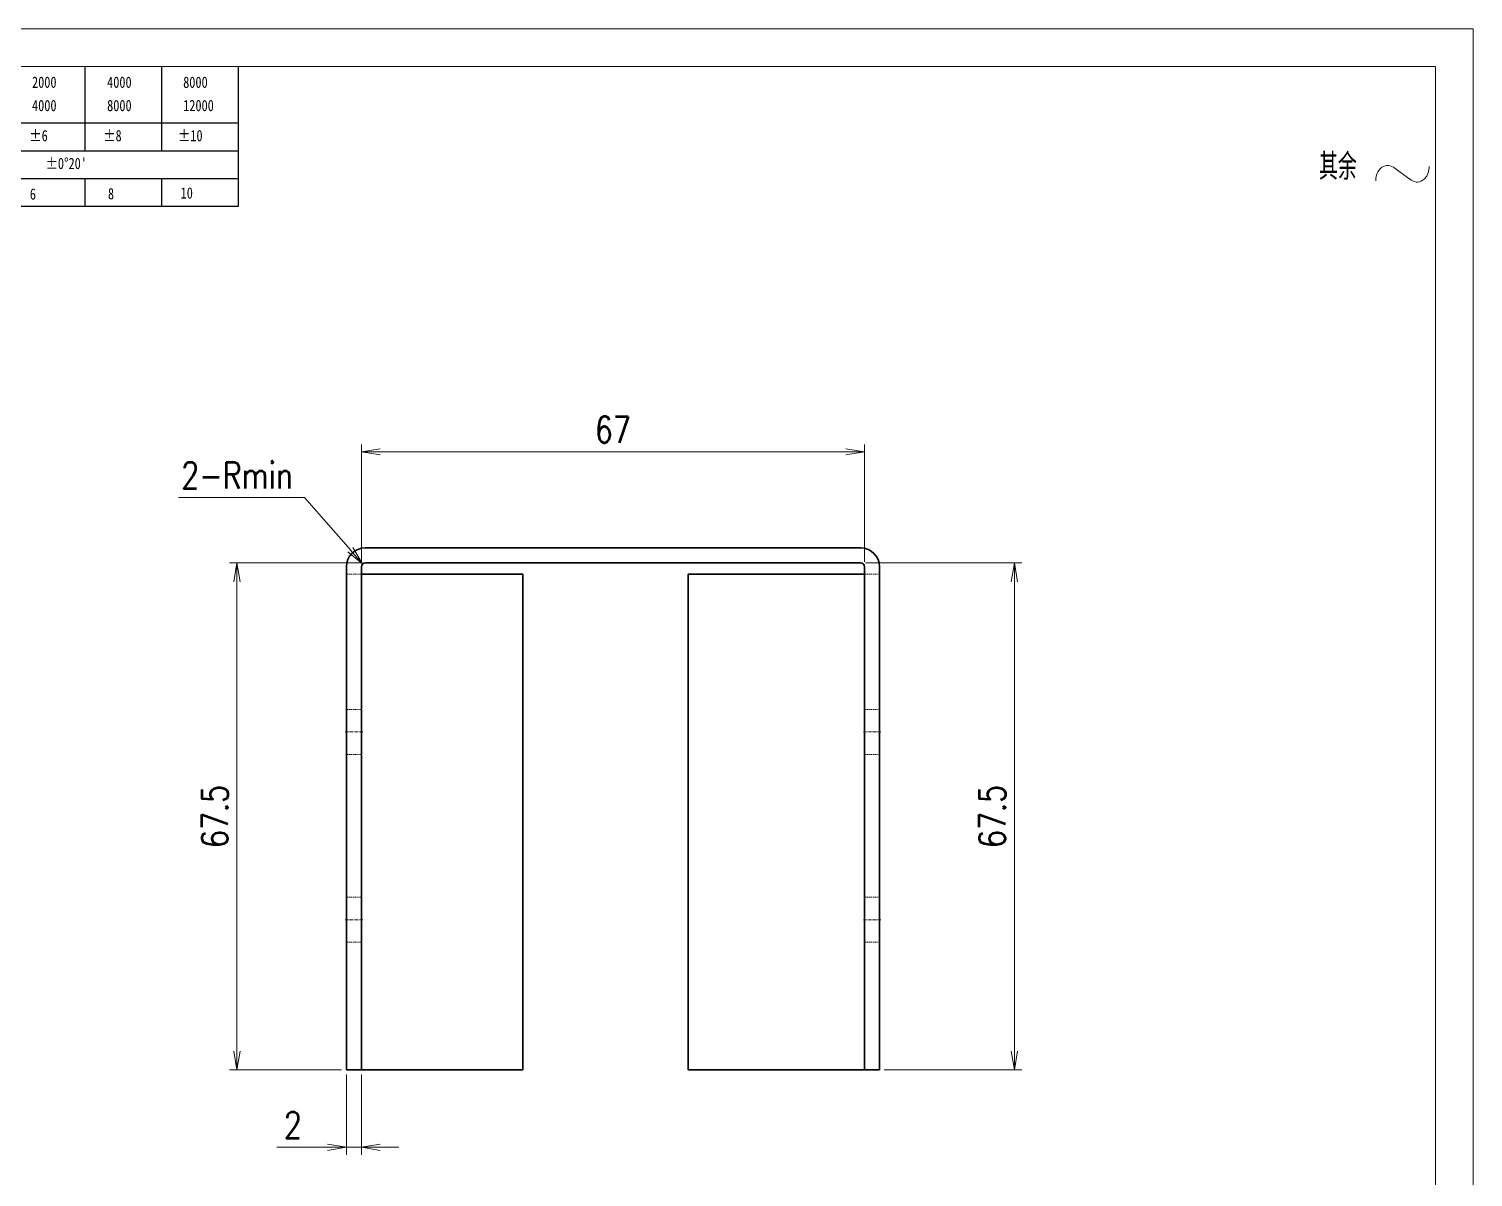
# Model space of a CAD drawing. Header units: inches. Extents: x 269 to 10986, y 1043 to 4337.
# Drawn here: x 4094.5 to 4286.8, y 1311 to 1463.8 of the extents above; entities that cross this region are included whole.
import ezdxf

# ---------------------------------------------------------------- set-up
doc = ezdxf.new("R2010")
doc.units = ezdxf.units.IN
doc.header["$MEASUREMENT"] = 0
for name, pattern in [('AM_ISO02W050x2', [3.75, 3, -0.75]), ('AM_ISO08W050x2', [9, 6, -0.75, 1.5, -0.75]), ('DOT2', [0.125, 0, -0.125])]:
    doc.linetypes.add(name, pattern=pattern)
doc.layers.add('DIM', color=3, linetype='Continuous')
doc.layers.add('图\\M+19E79\\M+195B6\\M+18E9A', color=7, linetype='Continuous')
for name, color, linetype, lineweight in [('中心线', 2, 'AM_ISO08W050x2', 18), ('图框', 7, 'Continuous', 18), ('标注线', 3, 'Continuous', 18), ('粗实线', 7, 'Continuous', 35), ('虚线', 1, 'AM_ISO02W050x2', 18)]:
    doc.layers.add(name, color=color, linetype=linetype, lineweight=lineweight)
doc.layers.add('打印', color=7, linetype='Continuous', lineweight=15, plot=False)
doc.layers.add('打印-禁用', color=7, linetype='Continuous', lineweight=15, plot=False)
doc.styles.add('DIM', font='romans.shx', dxfattribs={"width": 0.8, "bigfont": 'bigfont.shx'})
doc.styles.add('国标', font='simfang.ttf', dxfattribs={"width": 0.8})
doc.styles.add('机械长仿宋', font='gbenor.shx', dxfattribs={"height": 1, "bigfont": 'gbcbig.shx'})
doc.dimstyles.new('XR 1-1$0', dxfattribs={"dimtxt": 3.5, "dimasz": 2.5, "dimexe": 1, "dimexo": 0.625, "dimgap": 1.2, "dimtad": 1, "dimzin": 9, "dimdsep": 46, "dimtxsty": 'DIM', "dimblk": 'OPEN', "dimcen": 0, "dimclrd": 8, "dimclre": 8, "dimclrt": 2, "dimazin": 2, "dimtfac": 0.5, "dimtmove": 0, "dimatfit": 3, "dimldrblk": 'OPEN', "dimfxl": 0, "dimtolj": 2, "dimlwd": 18, "dimlwe": 18, "dimarcsym": 0})
doc.dimstyles.new('XR 1-1$4', dxfattribs={"dimtxt": 3.5, "dimasz": 2.5, "dimexe": 1, "dimexo": 0.625, "dimgap": 1.2, "dimtad": 1, "dimtoh": 1, "dimdsep": 46, "dimtxsty": 'DIM', "dimblk": 'OPEN', "dimcen": 0, "dimclrd": 8, "dimclre": 8, "dimclrt": 2, "dimazin": 2, "dimtfac": 0.5, "dimtofl": 0, "dimtmove": 0, "dimatfit": 3, "dimldrblk": 'OPEN', "dimfxl": 0, "dimtolj": 2, "dimlwd": 18, "dimlwe": 18, "dimarcsym": 0})

# ---------------------------------------------------------------- blocks, each defined once
blk = doc.blocks.new('GZDEH零件A3图框V01版')
at = {"layer": '图\\M+19E79\\M+195B6\\M+18E9A', "color": 9}
for p, q in [((3092.64, -1561.98), (3092.64, -1554.46)), ((3102.86, -1561.98), (3102.86, -1554.46)), ((3113.09, -1573.08), (3113.09, -1554.46)), ((2996.09, -1561.98), (3113.09, -1561.98)), ((3092.64, -1565.68), (3092.64, -1561.98)), ((3102.86, -1565.68), (3102.86, -1561.98)), ((2996.09, -1565.68), (3113.09, -1565.68)), ((2996.09, -1569.38), (3113.09, -1569.38)), ((3092.64, -1573.08), (3092.64, -1569.38)), ((3102.86, -1573.08), (3102.86, -1569.38)), ((2990.09, -1573.08), (3113.09, -1573.08))]:
    blk.add_line(p, q, dxfattribs=at)
at = {"layer": '图框', "linetype": 'Continuous'}
for p, q in [((3272.49, -1554.46), (2882.49, -1554.46)), ((3272.49, -1832.96), (3272.49, -1554.46))]:
    blk.add_line(p, q, dxfattribs=at)
at = {"layer": '打印-禁用', "linetype": 'Continuous'}
for p, q in [((3277.49, -1549.46), (2857.49, -1549.46)), ((3277.49, -1846.46), (3277.49, -1549.46))]:
    blk.add_line(p, q, dxfattribs=at)
at = {"layer": '图\\M+19E79\\M+195B6\\M+18E9A', "color": 9, "style": '国标', "width": 0.8}
for s, p in [('2000', (3085.57, -1557.31)), ('4000', (3095.57, -1557.31)), ('8000', (3105.7, -1557.31)), ('4000', (3085.57, -1560.41)), ('8000', (3095.57, -1560.41)), ('12000', (3105.7, -1560.41)), ('±6', (3085.22, -1564.42)), ('±8', (3095.06, -1564.42)), ('±10', (3105.02, -1564.42)), ("±0%%D20'", (3087.38, -1568.12)), ('6', (3085.28, -1572.19)), ('8', (3095.68, -1572.15)), ('10', (3105.36, -1572.06))]:
    blk.add_text(s, height=1.5, dxfattribs=at).set_placement(p)
blk = doc.blocks.new('DEH A3')
at = {"layer": '图框'}
blk.add_blockref('GZDEH零件A3图框V01版', (-2857.49, 1846.46), dxfattribs=at)
blk = doc.blocks.new('其余不去材料')
at = {"layer": '标注线', "color": 2, "lineweight": 13}
for points in [[(0, 0.17), (0.01, 0.48), (0.07, 0.79), (0.16, 1.09), (0.28, 1.36), (0.44, 1.6), (0.62, 1.8), (0.82, 1.97), (1.04, 2.09), (1.26, 2.17), (1.49, 2.21), (1.72, 2.21), (1.94, 2.17), (2.37, 1.97), (2.41, 1.95)], [(2.41, 1.95), (3.55, 1.11), (4.7, 0.27)], [(4.7, 0.27), (4.91, 0.14), (5.14, 0.05), (5.37, 0), (5.6, 0), (5.82, 0.04), (6.04, 0.11), (6.45, 0.38), (6.79, 0.8), (7.02, 1.34), (7.11, 1.95), (7.11, 2.09)]]:
    blk.add_lwpolyline(points, dxfattribs=at)
at = {"layer": '标注线', "color": 7, "linetype": 'DOT2', "style": '机械长仿宋'}
blk.add_text('其余', height=3.5, dxfattribs=at).set_placement((-7.56, 0.3))
blk = doc.blocks.new('_Open')
at = {"color": 0, "linetype": 'ByBlock', "lineweight": -2}
for p, q in [((-1, 0.167), (0, 0)), ((-1, -0.167), (0, 0)), ((0, 0), (-1, 0))]:
    blk.add_line(p, q, dxfattribs=at)
blk = doc.blocks.new('*D842')
at = {"layer": 'Defpoints', "color": 0, "transparency": 16777216}
for p in [(4136.78, 1325.22), (4138.78, 1325.22), (4136.78, 1314.93)]:
    blk.add_point(p, dxfattribs=at)
at = {"layer": 'DIM', "color": 8, "lineweight": 18, "transparency": 16777216}
for p, q in [((4136.78, 1324.6), (4136.78, 1313.93)), ((4138.78, 1324.6), (4138.78, 1313.93)), ((4134.28, 1314.93), (4127.51, 1314.93)), ((4138.78, 1314.93), (4136.78, 1314.93)), ((4141.28, 1314.93), (4143.78, 1314.93))]:
    blk.add_line(p, q, dxfattribs=at)
at = {"layer": 'DIM', "color": 8, "lineweight": 18, "transparency": 16777216, "xscale": 2.5, "yscale": 2.5, "zscale": 2.5}
blk.add_blockref('_Open', (4136.78, 1314.93), dxfattribs=at)
at = {"layer": 'DIM', "color": 8, "lineweight": 18, "transparency": 16777216, "xscale": 2.5, "yscale": 2.5, "zscale": 2.5, "rotation": 180}
blk.add_blockref('_Open', (4138.78, 1314.93), dxfattribs=at)
at = {"layer": 'DIM', "color": 2, "transparency": 16777216, "insert": (4129.65, 1317.88), "char_height": 3.5, "attachment_point": 5, "style": 'DIM'}
blk.add_mtext('\\A2;2', dxfattribs=at)
blk = doc.blocks.new('*D843')
at = {"layer": 'Defpoints', "color": 0, "transparency": 16777216}
for p in [(4122.21, 1392.72), (4139.28, 1392.72), (4136.78, 1325.22)]:
    blk.add_point(p, dxfattribs=at)
at = {"layer": 'DIM', "color": 8, "lineweight": 18, "transparency": 16777216}
for p, q in [((4138.65, 1392.72), (4121.21, 1392.72)), ((4122.21, 1327.72), (4122.21, 1390.22)), ((4136.15, 1325.22), (4121.21, 1325.22))]:
    blk.add_line(p, q, dxfattribs=at)
at = {"layer": 'DIM', "color": 8, "lineweight": 18, "transparency": 16777216, "xscale": 2.5, "yscale": 2.5, "zscale": 2.5}
for p, rotation in [((4122.21, 1392.72), 90), ((4122.21, 1325.22), 270)]:
    blk.add_blockref('_Open', p, dxfattribs=dict(at, rotation=rotation))
at = {"layer": 'DIM', "color": 2, "transparency": 16777216, "insert": (4119.26, 1358.97), "char_height": 3.5, "attachment_point": 5, "rotation": 90, "style": 'DIM'}
blk.add_mtext('\\A2;67.5', dxfattribs=at)
blk = doc.blocks.new('*D844')
at = {"layer": 'Defpoints', "color": 0, "transparency": 16777216}
for p in [(4205.78, 1407.51), (4138.78, 1392.22), (4205.78, 1392.22)]:
    blk.add_point(p, dxfattribs=at)
at = {"layer": 'DIM', "color": 8, "lineweight": 18, "transparency": 16777216}
for p, q in [((4138.78, 1392.85), (4138.78, 1408.51)), ((4205.78, 1392.85), (4205.78, 1408.51)), ((4141.28, 1407.51), (4203.28, 1407.51))]:
    blk.add_line(p, q, dxfattribs=at)
at = {"layer": 'DIM', "color": 8, "lineweight": 18, "transparency": 16777216, "xscale": 2.5, "yscale": 2.5, "zscale": 2.5, "rotation": 180}
blk.add_blockref('_Open', (4138.78, 1407.51), dxfattribs=at)
at = {"layer": 'DIM', "color": 8, "lineweight": 18, "transparency": 16777216, "xscale": 2.5, "yscale": 2.5, "zscale": 2.5}
blk.add_blockref('_Open', (4205.78, 1407.51), dxfattribs=at)
at = {"layer": 'DIM', "color": 2, "transparency": 16777216, "insert": (4172.28, 1410.46), "char_height": 3.5, "attachment_point": 5, "style": 'DIM'}
blk.add_mtext('\\A2;67', dxfattribs=at)
blk = doc.blocks.new('*D845')
at = {"layer": 'Defpoints', "color": 0, "transparency": 16777216}
for p in [(4205.28, 1392.72), (4207.78, 1325.22), (4225.74, 1325.22)]:
    blk.add_point(p, dxfattribs=at)
at = {"layer": 'DIM', "color": 8, "lineweight": 18, "transparency": 16777216}
for p, q in [((4205.9, 1392.72), (4226.74, 1392.72)), ((4225.74, 1390.22), (4225.74, 1327.72)), ((4208.4, 1325.22), (4226.74, 1325.22))]:
    blk.add_line(p, q, dxfattribs=at)
at = {"layer": 'DIM', "color": 8, "lineweight": 18, "transparency": 16777216, "xscale": 2.5, "yscale": 2.5, "zscale": 2.5}
for p, rotation in [((4225.74, 1392.72), 90), ((4225.74, 1325.22), 270)]:
    blk.add_blockref('_Open', p, dxfattribs=dict(at, rotation=rotation))
at = {"layer": 'DIM', "color": 2, "transparency": 16777216, "insert": (4222.79, 1358.97), "char_height": 3.5, "attachment_point": 5, "rotation": 90, "style": 'DIM'}
blk.add_mtext('\\A2;67.5', dxfattribs=at)
blk = doc.blocks.new('*D850')
at = {"layer": 'Defpoints', "color": 0, "transparency": 16777216}
for p in [(4138.95, 1392.6), (4139.28, 1392.22)]:
    blk.add_point(p, dxfattribs=at)
at = {"layer": 'DIM', "color": 8, "lineweight": 18, "transparency": 16777216}
for p, q in [((4114.42, 1401.45), (4131.22, 1401.45)), ((4131.22, 1401.45), (4137.31, 1394.48))]:
    blk.add_line(p, q, dxfattribs=at)
at = {"layer": 'DIM', "color": 8, "lineweight": 18, "transparency": 16777216, "xscale": 2.5, "yscale": 2.5, "zscale": 2.5, "rotation": 311.1363692432125}
blk.add_blockref('_Open', (4138.95, 1392.6), dxfattribs=at)
at = {"layer": 'DIM', "color": 2, "transparency": 16777216, "insert": (4122.22, 1404.4), "char_height": 3.5, "attachment_point": 5, "style": 'DIM'}
blk.add_mtext('\\A2;{\\Fromans,bigfont|c134;2-Rmin}', dxfattribs=at)

msp = doc.modelspace()

# ---------------------------------------------------------------- linework, layer by layer
at = {"layer": '中心线', "ltscale": 0.060015}
for p, q in [((4138.979, 1370.224), (4136.579, 1370.224)), ((4207.979, 1370.224), (4205.579, 1370.224)), ((4138.979, 1345.224), (4136.579, 1345.224)), ((4207.979, 1345.224), (4205.579, 1345.224))]:
    msp.add_line(p, q, dxfattribs=at)
at = {"layer": '打印'}
msp.add_lwpolyline([(3866.836, 1463.819), (4286.836, 1463.819), (4286.836, 1166.819), (3866.836, 1166.819)], close=True, dxfattribs=at)
at = {"layer": '粗实线'}
for p, q in [((4205.279, 1394.724), (4139.279, 1394.724)), ((4139.279, 1392.724), (4205.279, 1392.724)), ((4136.779, 1392.224), (4136.779, 1325.224)), ((4138.779, 1392.224), (4138.779, 1325.224)), ((4160.279, 1391.224), (4139.279, 1391.224)), ((4160.279, 1325.224), (4160.279, 1391.224)), ((4182.279, 1391.224), (4205.279, 1391.224)), ((4182.279, 1391.224), (4182.279, 1325.224)), ((4205.779, 1325.224), (4205.779, 1392.224)), ((4207.779, 1392.224), (4207.779, 1325.224)), ((4139.279, 1325.224), (4160.279, 1325.224)), ((4182.279, 1325.224), (4205.279, 1325.224))]:
    msp.add_line(p, q, dxfattribs=at)
at = {"layer": '粗实线', "ltscale": 0.003661}
for p, q in [((4138.779, 1391.224), (4138.926, 1391.224)), ((4205.779, 1391.224), (4205.633, 1391.224)), ((4138.779, 1325.224), (4138.926, 1325.224)), ((4205.779, 1325.224), (4205.633, 1325.224))]:
    msp.add_line(p, q, dxfattribs=at)
at = {"layer": '粗实线', "ltscale": 0.008839}
for p, q in [((4138.926, 1391.224), (4139.279, 1391.224)), ((4205.633, 1391.224), (4205.279, 1391.224)), ((4138.926, 1325.224), (4139.279, 1325.224)), ((4205.633, 1325.224), (4205.279, 1325.224))]:
    msp.add_line(p, q, dxfattribs=at)
at = {"layer": '粗实线', "ltscale": 0.05}
for p, q in [((4138.779, 1325.224), (4136.779, 1325.224)), ((4207.779, 1325.224), (4205.779, 1325.224))]:
    msp.add_line(p, q, dxfattribs=at)
at = {"layer": '粗实线'}
for centre, radius, start, end in [((4139.279, 1392.224), 2.5, 90, 180), ((4205.279, 1392.224), 2.5, 0, 90), ((4139.279, 1392.224), 0.5, 90, 180), ((4205.279, 1392.224), 0.5, 0, 90)]:
    msp.add_arc(centre, radius, start, end, dxfattribs=at)
at = {"layer": '虚线', "ltscale": 0.05}
for p, q in [((4138.779, 1391.224), (4136.779, 1391.224)), ((4207.779, 1391.224), (4205.779, 1391.224)), ((4138.779, 1373.224), (4136.779, 1373.224)), ((4207.779, 1373.224), (4205.779, 1373.224)), ((4138.779, 1367.224), (4136.779, 1367.224)), ((4207.779, 1367.224), (4205.779, 1367.224)), ((4138.779, 1348.224), (4136.779, 1348.224)), ((4207.779, 1348.224), (4205.779, 1348.224)), ((4138.779, 1342.224), (4136.779, 1342.224)), ((4207.779, 1342.224), (4205.779, 1342.224))]:
    msp.add_line(p, q, dxfattribs=at)

# ---------------------------------------------------------------- block references
at = {"layer": '图框'}
msp.add_blockref('DEH A3', (3866.836, 1166.819), dxfattribs=at)
at = {"layer": '标注线'}
msp.add_blockref('其余不去材料', (4273.868, 1443.431), dxfattribs=at)

# ---------------------------------------------------------------- dimensions: what is measured, and where the dimension line sits
at = {"layer": 'DIM'}
for base, p1, p2, picture, middle in [((4205.779, 1407.512), (4138.779, 1392.224), (4205.779, 1392.224), '*D844', (4172.279, 1410.462)), ((4136.779, 1314.927), (4138.779, 1325.224), (4136.779, 1325.224), '*D842', (4129.646, 1317.877))]:
    dim = msp.add_linear_dim(base=base, p1=p1, p2=p2, dimstyle='XR 1-1$0', dxfattribs=at)
    dim.commit()
    dim.dimension.update_dxf_attribs({"geometry": picture, "text_midpoint": middle})
dim = msp.add_radius_dim(center=(4139.279, 1392.224), mpoint=(4138.95, 1392.601), text='{\\Fromans,bigfont|c134;2-Rmin}', dimstyle='XR 1-1$4', dxfattribs=at)
dim.commit()
dim.dimension.update_dxf_attribs({"geometry": '*D850', "text_midpoint": (4122.217, 1401.454), "dimtype": 164})
for base, p1, p2, picture, middle in [((4122.214, 1392.724), (4136.779, 1325.224), (4139.279, 1392.724), '*D843', (4119.264, 1358.974)), ((4225.736, 1325.224), (4205.279, 1392.724), (4207.779, 1325.224), '*D845', (4222.786, 1358.974))]:
    dim = msp.add_linear_dim(base=base, p1=p1, p2=p2, angle=90, dimstyle='XR 1-1$0', dxfattribs=at)
    dim.commit()
    dim.dimension.update_dxf_attribs({"geometry": picture, "text_midpoint": middle})

doc.saveas('drawing.dxf')
